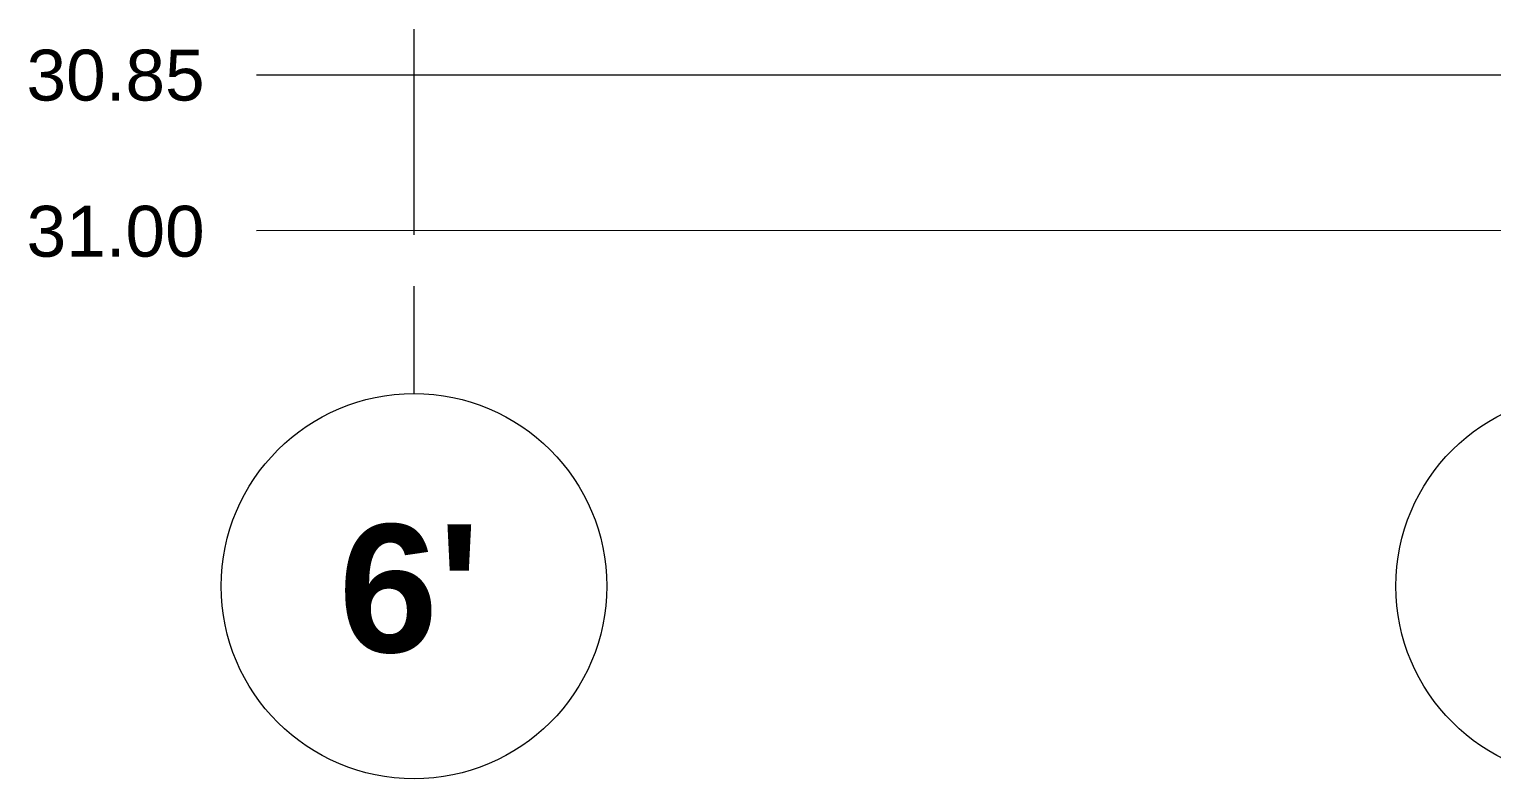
# Model space of a CAD drawing. Header units: metres. Extents: x 14 to 155, y 0 to 125.
# Drawn here: x 43.795 to 48.063, y 60.766 to 62.955 of the extents above; entities that cross this region are included whole.
import ezdxf

# ---------------------------------------------------------------- set-up
doc = ezdxf.new("R2010")
doc.units = ezdxf.units.M
doc.layers.add('PDF3_Geometry', color=9, linetype='Continuous', true_color=0x808080)
doc.layers.add('PDF3_Text', color=255, linetype='Continuous')
doc.styles.add('PDF Arial', font='arial.ttf')
doc.styles.add('PDF Arial Bold', font='arialbd.ttf')

msp = doc.modelspace()

# ---------------------------------------------------------------- linework, layer by layer
at = {"layer": 'PDF3_Geometry', "color": 0, "lineweight": 0}
for points in [[(44.919, 62.355), (44.919, 62.9552)], [(61.2473, 62.8213), (44.4581, 62.8207)], [(61.3226, 62.3669), (44.4581, 62.3663)], [(44.919, 61.891), (44.919, 62.2047)]]:
    msp.add_lwpolyline(points, dxfattribs=at)
for centre in [(44.9182, 61.3285), (48.3461, 61.3286)]:
    msp.add_circle(centre, 0.5625, dxfattribs=at)

# ---------------------------------------------------------------- texts
at = {"layer": 'PDF3_Text', "color": 0, "attachment_point": 7, "rotation": 0.0022}
for s, insert, char_height, style in [('30.85', (43.7874, 62.7447), 0.14868, 'PDF Arial'), ('31.00', (43.7875, 62.2887), 0.14868, 'PDF Arial'), ("6'", (44.6981, 61.1303), 0.37323, 'PDF Arial Bold')]:
    msp.add_mtext(s, dxfattribs=dict(at, insert=insert, char_height=char_height, style=style))

doc.saveas('drawing.dxf')
